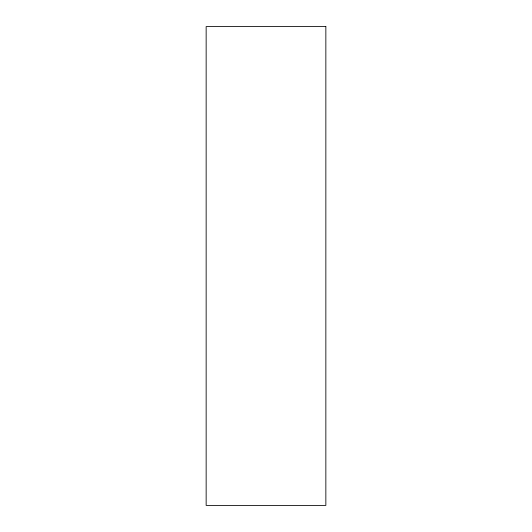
<?xml version="1.0" encoding="UTF-8"?>
<svg xmlns="http://www.w3.org/2000/svg" width="532" height="532" viewBox="0 0 532 532"><rect width="100%" height="100%" fill="white"/><g stroke="black" fill="none" stroke-linecap="round" stroke-linejoin="round"><path stroke-width="0.8" d="M325.85 26.6L206.15 26.6L206.15 505.4L325.85 505.4L325.85 26.6"/></g></svg>
